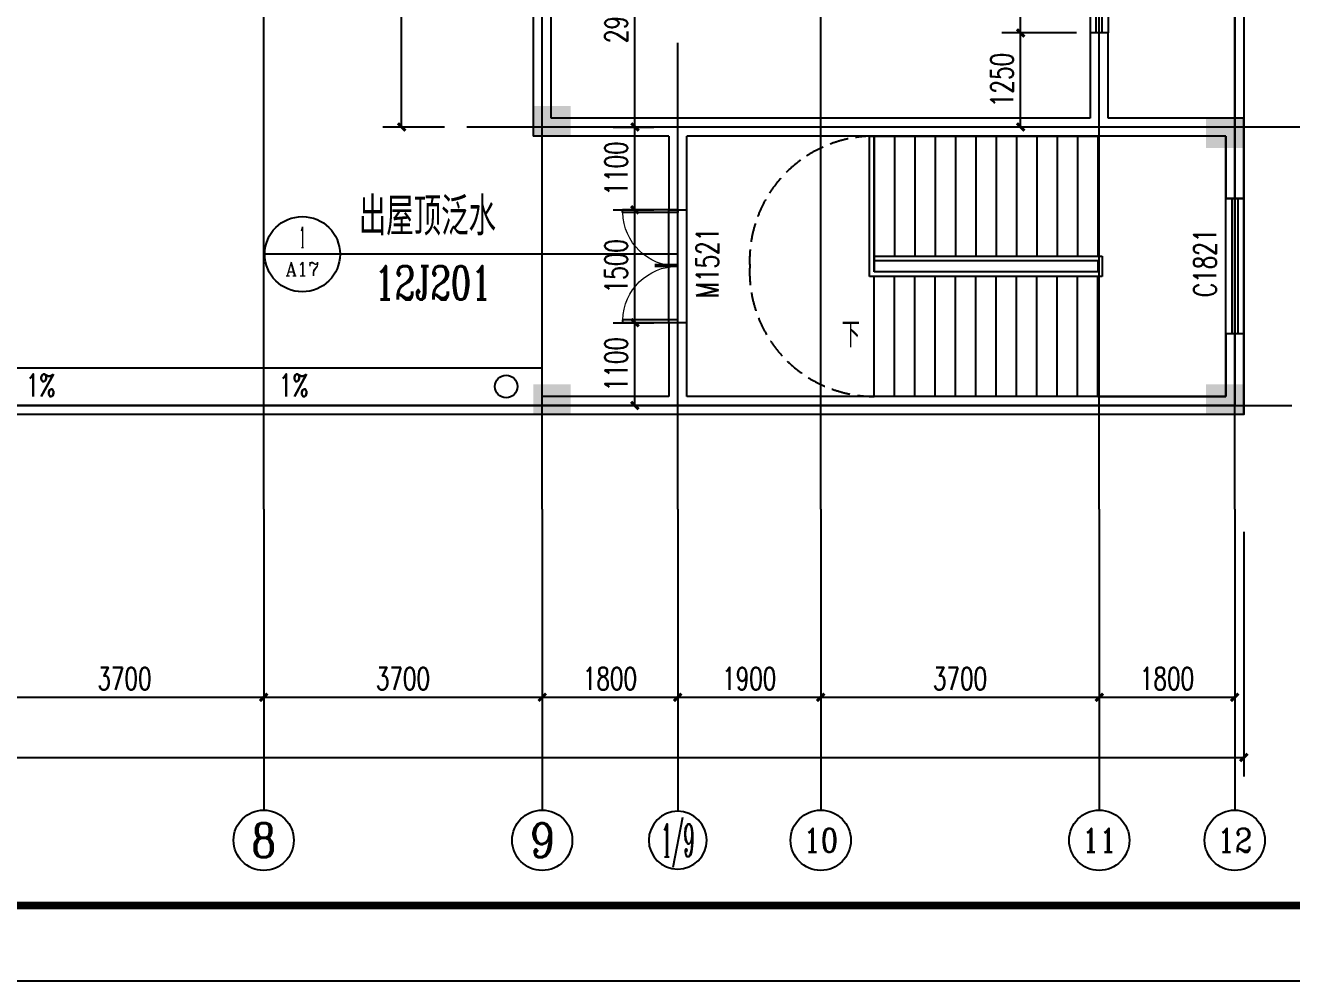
# Model space of a CAD drawing. Extents: x -522490 to 417652, y 450811 to 1108047.
# Drawn here: x 373278 to 390101, y 729325 to 742020 of the extents above; entities that cross this region are included whole.
import ezdxf
from ezdxf.enums import TextEntityAlignment as Align

# ---------------------------------------------------------------- set-up
doc = ezdxf.new("R2010")
doc.units = 0
doc.header["$LTSCALE"] = 1000
doc.header["$MEASUREMENT"] = 0
doc.linetypes.add('DASH', pattern=[0.35, 0.25, -0.1])
for name, color, linetype in [('AXIS', 3, 'Continuous'), ('AXIS_TEXT', 7, 'Continuous'), ('COLU_HATCH', 2, 'Continuous'), ('DIM_IDEN', 3, 'Continuous'), ('DIM_SYMB', 3, 'Continuous'), ('DOTE', 1, 'Continuous'), ('PUB_DIM', 3, 'Continuous'), ('PUB_TEXT', 7, 'Continuous'), ('PUB_TITLE', 4, 'Continuous'), ('STAIR', 2, 'Continuous'), ('WALL', 9, 'Continuous'), ('WINDOW', 4, 'Continuous'), ('WINDOW_TEXT', 7, 'Continuous')]:
    doc.layers.add(name, color=color, linetype=linetype)
doc.styles.add('_TCH_AXIS', font='COMPLEX', dxfattribs={"bigfont": 'GBCBIG'})
doc.styles.add('_TCH_DIM', font='SIMPLEX', dxfattribs={"bigfont": 'GBCBIG'})
doc.styles.add('_TCH_DIM_T3', font='SIMPLEX', dxfattribs={"width": 0.705882, "bigfont": 'GBCBIG'})
doc.styles.add('_TCH_LABEL', font='COMPLEX', dxfattribs={"bigfont": 'GBCBIG'})
doc.styles.add('_TCH_WINDOW', font='SIMPLEX', dxfattribs={"bigfont": 'GBCBIG'})
doc.styles.add('COMPLEX', font='COMPLEX')
doc.dimstyles.new('_TCH_ARCH&&100', dxfattribs={"dimtxt": 297.5, "dimasz": 100, "dimexe": 250, "dimexo": 300, "dimgap": 100, "dimtad": 1, "dimdec": 0, "dimzin": 0, "dimdsep": 46, "dimtxsty": '_TCH_DIM_T3', "dimblk": 'ARCHTICK', "dimcen": 0.09, "dimclrt": 7, "dimazin": 2, "dimtfac": 1, "dimtdec": 0, "dimtix": 1, "dimtmove": 2, "dimatfit": 3, "dimfxl": 0, "dimtolj": 1, "dimtzin": 0, "dimarcsym": 0})

# ---------------------------------------------------------------- blocks, each defined once
blk = doc.blocks.new('_AXISO')
blk.add_circle((0, 0), 0.5)
at = {"layer": 'AXIS_TEXT', "style": 'COMPLEX', "width": 1.041667}
blk.add_attdef('A', text='', height=0.56, dxfattribs=at).set_placement((-0.25, -0.28), (0.25, -0.28), align=Align.FIT)
blk = doc.blocks.new('_ArchTick')
at = {"color": 0, "linetype": 'ByBlock', "const_width": 0.4}
blk.add_lwpolyline([(-0.5, -0.5), (0.5, 0.5)], dxfattribs=at)
blk = doc.blocks.new('*D316')
at = {"layer": 'Defpoints', "color": 0}
for p in [(380786, 743618), (381376, 743618), (380786, 740668)]:
    blk.add_point(p, dxfattribs=at)
at = {"layer": 'PUB_DIM', "color": 0, "lineweight": -2}
for p, q in [((381086, 743618), (381626, 743618)), ((381376, 740668), (381376, 743618)), ((381086, 740668), (381626, 740668))]:
    blk.add_line(p, q, dxfattribs=at)
at = {"layer": 'PUB_DIM', "color": 0, "lineweight": -2, "xscale": 100, "yscale": 100, "zscale": 100}
for p, rotation in [((381376, 743618), 90), ((381376, 740668), 270)]:
    blk.add_blockref('_ArchTick', p, dxfattribs=dict(at, rotation=rotation))
at = {"layer": 'PUB_DIM', "color": 7, "insert": (381127, 742143), "char_height": 297.5, "attachment_point": 5, "rotation": 90, "style": '_TCH_DIM_T3'}
blk.add_mtext('\\A1;2950', dxfattribs=at)
blk = doc.blocks.new('*D317')
at = {"layer": 'Defpoints', "color": 0}
for p in [(380786, 740668), (381376, 740668), (380786, 739568)]:
    blk.add_point(p, dxfattribs=at)
at = {"layer": 'PUB_DIM', "color": 0, "lineweight": -2}
for p, q in [((381086, 740668), (381626, 740668)), ((381376, 739568), (381376, 740668)), ((381086, 739568), (381626, 739568))]:
    blk.add_line(p, q, dxfattribs=at)
at = {"layer": 'PUB_DIM', "color": 0, "lineweight": -2, "xscale": 100, "yscale": 100, "zscale": 100}
for p, rotation in [((381376, 740668), 90), ((381376, 739568), 270)]:
    blk.add_blockref('_ArchTick', p, dxfattribs=dict(at, rotation=rotation))
at = {"layer": 'PUB_DIM', "color": 7, "insert": (381127, 740118), "char_height": 297.5, "attachment_point": 5, "rotation": 90, "style": '_TCH_DIM_T3'}
blk.add_mtext('\\A1;1100', dxfattribs=at)
blk = doc.blocks.new('*D318')
at = {"layer": 'Defpoints', "color": 0}
for p in [(380786, 739568), (381376, 739568), (380786, 738068)]:
    blk.add_point(p, dxfattribs=at)
at = {"layer": 'PUB_DIM', "color": 0, "lineweight": -2}
for p, q in [((381086, 739568), (381626, 739568)), ((381376, 738068), (381376, 739568)), ((381086, 738068), (381626, 738068))]:
    blk.add_line(p, q, dxfattribs=at)
at = {"layer": 'PUB_DIM', "color": 0, "lineweight": -2, "xscale": 100, "yscale": 100, "zscale": 100}
for p, rotation in [((381376, 739568), 90), ((381376, 738068), 270)]:
    blk.add_blockref('_ArchTick', p, dxfattribs=dict(at, rotation=rotation))
at = {"layer": 'PUB_DIM', "color": 7, "insert": (381127, 738818), "char_height": 297.5, "attachment_point": 5, "rotation": 90, "style": '_TCH_DIM_T3'}
blk.add_mtext('\\A1;1500', dxfattribs=at)
blk = doc.blocks.new('*D319')
at = {"layer": 'Defpoints', "color": 0}
for p in [(380786, 738068), (381376, 738068), (380786, 736968)]:
    blk.add_point(p, dxfattribs=at)
at = {"layer": 'PUB_DIM', "color": 0, "lineweight": -2}
for p, q in [((381086, 738068), (381626, 738068)), ((381376, 736968), (381376, 738068)), ((381086, 736968), (381626, 736968))]:
    blk.add_line(p, q, dxfattribs=at)
at = {"layer": 'PUB_DIM', "color": 0, "lineweight": -2, "xscale": 100, "yscale": 100, "zscale": 100}
for p, rotation in [((381376, 738068), 90), ((381376, 736968), 270)]:
    blk.add_blockref('_ArchTick', p, dxfattribs=dict(at, rotation=rotation))
at = {"layer": 'PUB_DIM', "color": 7, "insert": (381127, 737518), "char_height": 297.5, "attachment_point": 5, "rotation": 90, "style": '_TCH_DIM_T3'}
blk.add_mtext('\\A1;1100', dxfattribs=at)
blk = doc.blocks.new('*D320')
at = {"layer": 'Defpoints', "color": 0}
for p in [(386500, 741918), (387544, 741918), (387544, 740668)]:
    blk.add_point(p, dxfattribs=at)
at = {"layer": 'PUB_DIM', "color": 0, "lineweight": -2}
for p, q in [((387244, 741918), (386250, 741918)), ((386500, 740668), (386500, 741918)), ((387244, 740668), (386250, 740668))]:
    blk.add_line(p, q, dxfattribs=at)
at = {"layer": 'PUB_DIM', "color": 0, "lineweight": -2, "xscale": 100, "yscale": 100, "zscale": 100}
for p, rotation in [((386500, 741918), 90), ((386500, 740668), 270)]:
    blk.add_blockref('_ArchTick', p, dxfattribs=dict(at, rotation=rotation))
at = {"layer": 'PUB_DIM', "color": 7, "insert": (386251, 741293), "char_height": 297.5, "attachment_point": 5, "rotation": 90, "style": '_TCH_DIM_T3'}
blk.add_mtext('\\A1;1250', dxfattribs=at)
blk = doc.blocks.new('*D321')
at = {"layer": 'Defpoints', "color": 0}
for p in [(386500, 743718), (387544, 743718), (387544, 741918)]:
    blk.add_point(p, dxfattribs=at)
at = {"layer": 'PUB_DIM', "color": 0, "lineweight": -2}
for p, q in [((387244, 743718), (386250, 743718)), ((386500, 741918), (386500, 743718)), ((387244, 741918), (386250, 741918))]:
    blk.add_line(p, q, dxfattribs=at)
at = {"layer": 'PUB_DIM', "color": 0, "lineweight": -2, "xscale": 100, "yscale": 100, "zscale": 100}
for p, rotation in [((386500, 743718), 90), ((386500, 741918), 270)]:
    blk.add_blockref('_ArchTick', p, dxfattribs=dict(at, rotation=rotation))
at = {"layer": 'PUB_DIM', "color": 7, "insert": (386251, 742818), "char_height": 297.5, "attachment_point": 5, "rotation": 90, "style": '_TCH_DIM_T3'}
blk.add_mtext('\\A1;1800', dxfattribs=at)
blk = doc.blocks.new('*D369')
at = {"layer": 'AXIS', "color": 0, "lineweight": -2}
for p, q in [((372744, 735290), (372744, 732840)), ((376444, 735290), (376444, 732840)), ((372744, 733090), (376444, 733090))]:
    blk.add_line(p, q, dxfattribs=at)
at = {"layer": 'Defpoints', "color": 0}
for p in [(372744, 735590), (376444, 735590), (376444, 733090)]:
    blk.add_point(p, dxfattribs=at)
at = {"layer": 'AXIS', "color": 0, "lineweight": -2, "xscale": 100, "yscale": 100, "zscale": 100, "rotation": 180}
blk.add_blockref('_ArchTick', (372744, 733090), dxfattribs=at)
at = {"layer": 'AXIS', "color": 0, "lineweight": -2, "xscale": 100, "yscale": 100, "zscale": 100}
blk.add_blockref('_ArchTick', (376444, 733090), dxfattribs=at)
at = {"layer": 'AXIS', "color": 7, "insert": (374594, 733339), "char_height": 297.5, "attachment_point": 5, "style": '_TCH_DIM_T3'}
blk.add_mtext('\\A1;3700', dxfattribs=at)
blk = doc.blocks.new('*D370')
at = {"layer": 'AXIS', "color": 0, "lineweight": -2}
for p, q in [((376444, 735290), (376444, 732840)), ((380144, 735290), (380144, 732840)), ((376444, 733090), (380144, 733090))]:
    blk.add_line(p, q, dxfattribs=at)
at = {"layer": 'Defpoints', "color": 0}
for p in [(376444, 735590), (380144, 735590), (380144, 733090)]:
    blk.add_point(p, dxfattribs=at)
at = {"layer": 'AXIS', "color": 0, "lineweight": -2, "xscale": 100, "yscale": 100, "zscale": 100, "rotation": 180}
blk.add_blockref('_ArchTick', (376444, 733090), dxfattribs=at)
at = {"layer": 'AXIS', "color": 0, "lineweight": -2, "xscale": 100, "yscale": 100, "zscale": 100}
blk.add_blockref('_ArchTick', (380144, 733090), dxfattribs=at)
at = {"layer": 'AXIS', "color": 7, "insert": (378294, 733339), "char_height": 297.5, "attachment_point": 5, "style": '_TCH_DIM_T3'}
blk.add_mtext('\\A1;3700', dxfattribs=at)
blk = doc.blocks.new('*D371')
at = {"layer": 'AXIS', "color": 0, "lineweight": -2}
for p, q in [((380144, 735290), (380144, 732840)), ((381944, 735290), (381944, 732840)), ((380144, 733090), (381944, 733090))]:
    blk.add_line(p, q, dxfattribs=at)
at = {"layer": 'Defpoints', "color": 0}
for p in [(380144, 735590), (381944, 735590), (381944, 733090)]:
    blk.add_point(p, dxfattribs=at)
at = {"layer": 'AXIS', "color": 0, "lineweight": -2, "xscale": 100, "yscale": 100, "zscale": 100, "rotation": 180}
blk.add_blockref('_ArchTick', (380144, 733090), dxfattribs=at)
at = {"layer": 'AXIS', "color": 0, "lineweight": -2, "xscale": 100, "yscale": 100, "zscale": 100}
blk.add_blockref('_ArchTick', (381944, 733090), dxfattribs=at)
at = {"layer": 'AXIS', "color": 7, "insert": (381044, 733339), "char_height": 297.5, "attachment_point": 5, "style": '_TCH_DIM_T3'}
blk.add_mtext('\\A1;1800', dxfattribs=at)
blk = doc.blocks.new('*D372')
at = {"layer": 'AXIS', "color": 0, "lineweight": -2}
for p, q in [((381944, 735290), (381944, 732840)), ((383844, 735290), (383844, 732840)), ((381944, 733090), (383844, 733090))]:
    blk.add_line(p, q, dxfattribs=at)
at = {"layer": 'Defpoints', "color": 0}
for p in [(381944, 735590), (383844, 735590), (383844, 733090)]:
    blk.add_point(p, dxfattribs=at)
at = {"layer": 'AXIS', "color": 0, "lineweight": -2, "xscale": 100, "yscale": 100, "zscale": 100, "rotation": 180}
blk.add_blockref('_ArchTick', (381944, 733090), dxfattribs=at)
at = {"layer": 'AXIS', "color": 0, "lineweight": -2, "xscale": 100, "yscale": 100, "zscale": 100}
blk.add_blockref('_ArchTick', (383844, 733090), dxfattribs=at)
at = {"layer": 'AXIS', "color": 7, "insert": (382894, 733339), "char_height": 297.5, "attachment_point": 5, "style": '_TCH_DIM_T3'}
blk.add_mtext('\\A1;1900', dxfattribs=at)
blk = doc.blocks.new('*D373')
at = {"layer": 'AXIS', "color": 0, "lineweight": -2}
for p, q in [((383844, 735290), (383844, 732840)), ((387544, 735290), (387544, 732840)), ((383844, 733090), (387544, 733090))]:
    blk.add_line(p, q, dxfattribs=at)
at = {"layer": 'Defpoints', "color": 0}
for p in [(383844, 735590), (387544, 735590), (387544, 733090)]:
    blk.add_point(p, dxfattribs=at)
at = {"layer": 'AXIS', "color": 0, "lineweight": -2, "xscale": 100, "yscale": 100, "zscale": 100, "rotation": 180}
blk.add_blockref('_ArchTick', (383844, 733090), dxfattribs=at)
at = {"layer": 'AXIS', "color": 0, "lineweight": -2, "xscale": 100, "yscale": 100, "zscale": 100}
blk.add_blockref('_ArchTick', (387544, 733090), dxfattribs=at)
at = {"layer": 'AXIS', "color": 7, "insert": (385694, 733339), "char_height": 297.5, "attachment_point": 5, "style": '_TCH_DIM_T3'}
blk.add_mtext('\\A1;3700', dxfattribs=at)
blk = doc.blocks.new('*D374')
at = {"layer": 'AXIS', "color": 0, "lineweight": -2}
for p, q in [((387544, 735290), (387544, 732840)), ((389344, 735290), (389344, 732840)), ((387544, 733090), (389344, 733090))]:
    blk.add_line(p, q, dxfattribs=at)
at = {"layer": 'Defpoints', "color": 0}
for p in [(387544, 735590), (389344, 735590), (389344, 733090)]:
    blk.add_point(p, dxfattribs=at)
at = {"layer": 'AXIS', "color": 0, "lineweight": -2, "xscale": 100, "yscale": 100, "zscale": 100, "rotation": 180}
blk.add_blockref('_ArchTick', (387544, 733090), dxfattribs=at)
at = {"layer": 'AXIS', "color": 0, "lineweight": -2, "xscale": 100, "yscale": 100, "zscale": 100}
blk.add_blockref('_ArchTick', (389344, 733090), dxfattribs=at)
at = {"layer": 'AXIS', "color": 7, "insert": (388444, 733339), "char_height": 297.5, "attachment_point": 5, "style": '_TCH_DIM_T3'}
blk.add_mtext('\\A1;1800', dxfattribs=at)
blk = doc.blocks.new('*D375')
at = {"layer": 'AXIS', "color": 0, "lineweight": -2}
for p, q in [((352224, 735290), (352224, 732040)), ((389464, 735290), (389464, 732040)), ((352224, 732290), (389464, 732290))]:
    blk.add_line(p, q, dxfattribs=at)
at = {"layer": 'Defpoints', "color": 0}
for p in [(352224, 735590), (389464, 735590), (389464, 732290)]:
    blk.add_point(p, dxfattribs=at)
at = {"layer": 'AXIS', "color": 0, "lineweight": -2, "xscale": 100, "yscale": 100, "zscale": 100, "rotation": 180}
blk.add_blockref('_ArchTick', (352224, 732290), dxfattribs=at)
at = {"layer": 'AXIS', "color": 0, "lineweight": -2, "xscale": 100, "yscale": 100, "zscale": 100}
blk.add_blockref('_ArchTick', (389464, 732290), dxfattribs=at)
at = {"layer": 'AXIS', "color": 7, "insert": (370844, 732539), "char_height": 297.5, "attachment_point": 5, "style": '_TCH_DIM_T3'}
blk.add_mtext('\\A1;37240', dxfattribs=at)
blk = doc.blocks.new('*D881')
at = {"layer": 'Defpoints', "color": 0}
for p in [(378277, 761468), (379144, 761468), (379144, 740668)]:
    blk.add_point(p, dxfattribs=at)
at = {"layer": 'PUB_DIM', "color": 0, "lineweight": -2}
for p, q in [((378844, 761468), (378027, 761468)), ((378277, 740668), (378277, 761468)), ((378844, 740668), (378027, 740668))]:
    blk.add_line(p, q, dxfattribs=at)
at = {"layer": 'PUB_DIM', "color": 0, "lineweight": -2, "xscale": 100, "yscale": 100, "zscale": 100}
for p, rotation in [((378277, 761468), 90), ((378277, 740668), 270)]:
    blk.add_blockref('_ArchTick', p, dxfattribs=dict(at, rotation=rotation))
at = {"layer": 'PUB_DIM', "color": 7, "insert": (378028, 751068), "char_height": 297.5, "attachment_point": 5, "rotation": 90, "style": '_TCH_DIM_T3'}
blk.add_mtext('\\A1;20800', dxfattribs=at)
blk = doc.blocks.new('$DorLib2D$00000002')
for p, q in [((-0.5, 0), (-0.5, 0.4875)), ((-0.475, 0.4875), (-0.5, 0.4875)), ((-0.475, 0), (-0.475, 0.4875)), ((0.475, 0), (0.475, 0.4875)), ((0.475, 0.4875), (0.5, 0.4875)), ((0.5, 0), (0.5, 0.4875)), ((-0.5, 0), (-0.475, 0)), ((0.5, 0), (0.475, 0))]:
    blk.add_line(p, q)
at = {"lineweight": 13}
for centre, start, end in [((-0.4875, 0), 0, 88.53072), ((0.4875, 0), 91.46928, 180)]:
    blk.add_arc(centre, 0.4875, start, end, dxfattribs=at)
blk = doc.blocks.new('$TCHSYS$WIN2D')
for p, q in [((-0.5, 0.5), (0.5, 0.5)), ((-0.5, 0.5), (-0.5, -0.5)), ((0.5, 0.5), (0.5, -0.5)), ((0.5, 0.1667), (-0.5, 0.1667)), ((0.5, -0.1667), (-0.5, -0.1667)), ((-0.5, -0.5), (0.5, -0.5))]:
    blk.add_line(p, q)

msp = doc.modelspace()

# ---------------------------------------------------------------- hatches: boundary and pattern name
at = {"layer": 'COLU_HATCH'}
for points in [[(380524.3, 740547.9), (380524.3, 740947.9), (380024.3, 740947.9), (380024.3, 740547.9)], [(389464.3, 740387.9), (389464.3, 740787.9), (388964.3, 740787.9), (388964.3, 740387.9)], [(380524.3, 736847.9), (380524.3, 737247.9), (380024.3, 737247.9), (380024.3, 736847.9)], [(389464.3, 736847.9), (389464.3, 737247.9), (388964.3, 737247.9), (388964.3, 736847.9)]]:
    msp.add_hatch(color=256, dxfattribs=at).paths.add_polyline_path(points)

# ---------------------------------------------------------------- linework, layer by layer
for p, q in [((381824.3, 738067.9), (381824.3, 739567.9)), ((382064.3, 738067.9), (382064.3, 739567.9)), ((352344.3, 737467.9), (380144.3, 737467.9))]:
    msp.add_line(p, q)
for points in [[(352224.3, 764087.9), (389464.3, 764087.9), (389464.3, 736847.9), (352224.3, 736847.9)], [(352344.3, 763967.9), (389344.3, 763967.9), (389344.3, 736967.9), (352344.3, 736967.9)]]:
    msp.add_lwpolyline(points, close=True)
msp.add_circle((379664.2, 737220.3), 150)
at = {"linetype": 'DASH'}
for centre, start, end in [((384554.4, 738892.9), 90, 182.59738), ((384554.4, 738742.9), 177.40262, 270)]:
    msp.add_arc(centre, 1655, start, end, dxfattribs=at)
at = {"layer": 'AXIS'}
for p, q in [((376444.3, 735590.4), (376444.3, 731590.4)), ((380144.3, 735590.4), (380144.3, 731590.4)), ((381944.3, 735590.4), (381944.3, 731575.4)), ((383844.3, 735590.4), (383844.3, 731590.4)), ((387544.3, 735590.4), (387544.3, 731590.4)), ((389344.3, 735590.4), (389344.3, 731590.4))]:
    msp.add_line(p, q, dxfattribs=at)
at = {"layer": 'DIM_IDEN'}
for p, q in [((377458, 738978.2), (376458, 738978.2)), ((379556.8, 738978.2), (377458, 738978.2)), ((381944.3, 738978.2), (379556.8, 738978.2))]:
    msp.add_line(p, q, dxfattribs=at)
at = {"layer": 'DIM_IDEN', "const_width": 50}
msp.add_lwpolyline([(381944.3, 738828.2), (381637.6, 738828.2)], dxfattribs=at)
at = {"layer": 'DIM_IDEN'}
msp.add_circle((376958, 738978.2), 500, dxfattribs=at)
at = {"layer": 'DIM_SYMB'}
for points in [[(384419.3, 737915.4, 0, 0, 0), (388374.3, 737915.4, 0, 0, 0), (388374.3, 739720.4, 0, 0, 0), (384989.3, 739720.4, 80, 0, 0), (384689.3, 739720.4, 0, 0, 0)], [(377089.7, 737236, 0, 0, 0), (379152.2, 737236, 80, 0, 0), (379452.2, 737236, 0, 0, 0)]]:
    msp.add_lwpolyline(points, format="xyseb", dxfattribs=at)
at = {"layer": 'DOTE'}
for p, q in [((376444.3, 735590.4), (376444.3, 764967.9)), ((380144.3, 735590.4), (380144.3, 764967.9)), ((383844.3, 735590.4), (383844.3, 764967.9)), ((387544.3, 735590.4), (387544.3, 764967.9)), ((389344.3, 735590.4), (389344.3, 764967.9)), ((381944.3, 735590.4), (381944.3, 741787.9)), ((389344.3, 740667.9), (379144.3, 740667.9)), ((393900.6, 740667.9), (384380.6, 740667.9)), ((351344.3, 736967.9), (390100.6, 736967.9))]:
    msp.add_line(p, q, dxfattribs=at)
at = {"layer": 'PUB_TITLE'}
msp.add_lwpolyline([(343352.5, 729324.8), (402752.5, 729324.8), (402752.5, 771324.8), (343352.5, 771324.8)], close=True, dxfattribs=at)
at = {"layer": 'PUB_TITLE', "const_width": 100}
msp.add_lwpolyline([(345852.5, 730324.8), (401752.5, 730324.8), (401752.5, 770324.8), (345852.5, 770324.8)], close=True, dxfattribs=at)
at = {"layer": 'STAIR'}
for p, q in [((384494.3, 738682.9), (384494.3, 740547.9)), ((384494.3, 740547.9), (384554.3, 740547.9)), ((384554.3, 740547.9), (387524.3, 740547.9)), ((384554.3, 740547.9), (384554.3, 738952.9)), ((384554.3, 738742.9), (384554.3, 740547.9)), ((384824.3, 740547.9), (384824.3, 738952.9)), ((385094.3, 740547.9), (385094.3, 738952.9)), ((385364.3, 740547.9), (385364.3, 738952.9)), ((385634.3, 740547.9), (385634.3, 738952.9)), ((385904.3, 740547.9), (385904.3, 738952.9)), ((386174.3, 740547.9), (386174.3, 738952.9)), ((386444.3, 740547.9), (386444.3, 738952.9)), ((386714.3, 740547.9), (386714.3, 738952.9)), ((386984.3, 740547.9), (386984.3, 738952.9)), ((387254.3, 740547.9), (387254.3, 738952.9)), ((387524.3, 740547.9), (387524.3, 738952.9)), ((389224.3, 740547.9), (387524.3, 740547.9)), ((387524.3, 740547.9), (387524.3, 738952.9)), ((389224.3, 737087.9), (389224.3, 740547.9)), ((384554.3, 738952.9), (384554.3, 738892.9)), ((384554.3, 738952.9), (387584.3, 738952.9)), ((384554.3, 738952.9), (384554.3, 738892.9)), ((384554.3, 738892.9), (387524.3, 738892.9)), ((384554.3, 738892.9), (387524.3, 738892.9)), ((384554.3, 738892.9), (384554.3, 738742.9)), ((387524.3, 738892.9), (387524.3, 738742.9)), ((387524.3, 738892.9), (387524.3, 738742.9)), ((387584.3, 738952.9), (387584.3, 738682.9)), ((387524.3, 738742.9), (384554.3, 738742.9)), ((387524.3, 738742.9), (384554.3, 738742.9)), ((387584.3, 738682.9), (384494.3, 738682.9)), ((384554.3, 737087.9), (384554.3, 738682.9)), ((384824.3, 737087.9), (384824.3, 738682.9)), ((385094.3, 737087.9), (385094.3, 738682.9)), ((385364.3, 737087.9), (385364.3, 738682.9)), ((385634.3, 737087.9), (385634.3, 738682.9)), ((385904.3, 737087.9), (385904.3, 738682.9)), ((386174.3, 737087.9), (386174.3, 738682.9)), ((386444.3, 737087.9), (386444.3, 738682.9)), ((386714.3, 737087.9), (386714.3, 738682.9)), ((386984.3, 737087.9), (386984.3, 738682.9)), ((387254.3, 737087.9), (387254.3, 738682.9)), ((387524.3, 737087.9), (387524.3, 738682.9)), ((387524.3, 738682.9), (387524.3, 737087.9)), ((387524.3, 737087.9), (384554.3, 737087.9)), ((387524.3, 737087.9), (389224.3, 737087.9))]:
    msp.add_line(p, q, dxfattribs=at)
at = {"layer": 'WALL', "color": 5}
for p, q in [((380024.3, 743617.9), (380024.3, 740547.9)), ((380264.3, 740787.9), (380264.3, 743617.9)), ((387664.3, 741917.9), (387424.3, 741917.9)), ((387424.3, 741917.9), (387424.3, 740787.9)), ((387664.3, 740787.9), (387664.3, 741917.9)), ((381944.3, 740787.9), (380264.3, 740787.9)), ((387424.3, 740787.9), (381944.3, 740787.9)), ((389464.3, 740787.9), (387664.3, 740787.9)), ((389464.3, 739717.9), (389464.3, 740787.9)), ((381824.3, 740547.9), (380024.3, 740547.9)), ((381824.3, 740547.9), (381824.3, 739567.9)), ((382064.3, 739567.9), (382064.3, 740547.9)), ((387544.3, 740547.9), (382064.3, 740547.9)), ((389224.3, 740547.9), (387544.3, 740547.9)), ((389224.3, 740547.9), (389224.3, 739717.9)), ((389224.3, 739717.9), (389464.3, 739717.9)), ((381824.3, 739567.9), (382064.3, 739567.9)), ((382064.3, 738067.9), (381824.3, 738067.9)), ((381824.3, 738067.9), (381824.3, 737087.9)), ((382064.3, 737087.9), (382064.3, 738067.9)), ((389464.3, 737917.9), (389224.3, 737917.9)), ((389224.3, 737917.9), (389224.3, 737087.9)), ((389464.3, 736847.9), (389464.3, 737917.9)), ((381824.3, 737087.9), (380144.3, 737087.9)), ((380144.3, 736847.9), (380144.3, 737087.9)), ((389224.3, 737087.9), (382064.3, 737087.9)), ((381944.3, 736847.9), (380144.3, 736847.9)), ((389464.3, 736847.9), (381944.3, 736847.9))]:
    msp.add_line(p, q, dxfattribs=at)

# ---------------------------------------------------------------- block references
at = {"layer": 'AXIS'}
ref = msp.add_blockref('_AXISO', (376444.3, 731190.4), dxfattribs=dict(at, xscale=800, yscale=800, zscale=800))
ref.add_attrib('A', '8', dxfattribs={"layer": 'AXIS_TEXT', "height": 452, "style": '_TCH_AXIS', "width": 1.097143}).set_placement((376279, 730964.4), (376609.7, 730964.4), align=Align.FIT)
ref = msp.add_blockref('_AXISO', (380144.3, 731190.4), dxfattribs=dict(at, xscale=800, yscale=800, zscale=800))
ref.add_attrib('A', '9', dxfattribs={"layer": 'AXIS_TEXT', "height": 452, "style": '_TCH_AXIS', "width": 1.097143}).set_placement((379979, 730964.4), (380309.7, 730964.4), align=Align.FIT)
ref = msp.add_blockref('_AXISO', (381944.3, 731190.4), dxfattribs=dict(at, xscale=-770.0000000000001, yscale=770.0000000000001, zscale=770.0000000000001))
ref.add_attrib('A', '1/9', dxfattribs={"layer": 'AXIS_TEXT', "height": 435.58, "style": '_TCH_AXIS', "width": 0.411765}).set_placement((381726.6, 730972.6), (382162.1, 730972.6), align=Align.FIT)
ref = msp.add_blockref('_AXISO', (383844.3, 731190.4), dxfattribs=dict(at, xscale=800, yscale=800, zscale=800))
ref.add_attrib('A', '10', dxfattribs={"layer": 'AXIS_TEXT', "height": 316.03, "style": '_TCH_AXIS', "width": 1.05931}).set_placement((383613.2, 731032.4), (384075.5, 731032.4), align=Align.FIT)
ref = msp.add_blockref('_AXISO', (387544.3, 731190.4), dxfattribs=dict(at, xscale=800, yscale=800, zscale=800))
ref.add_attrib('A', '11', dxfattribs={"layer": 'AXIS_TEXT', "height": 314.79, "style": '_TCH_AXIS', "width": 1.287356}).set_placement((387312.8, 731033), (387775.9, 731033), align=Align.FIT)
ref = msp.add_blockref('_AXISO', (389344.3, 731190.4), dxfattribs=dict(at, xscale=800, yscale=800, zscale=800))
ref.add_attrib('A', '12', dxfattribs={"layer": 'AXIS_TEXT', "height": 314.79, "style": '_TCH_AXIS', "width": 1.065398}).set_placement((389112.8, 731033), (389575.9, 731033), align=Align.FIT)
at = {"layer": 'WINDOW'}
ref = msp.add_blockref('$TCHSYS$WIN2D', (387544.3, 742817.9), dxfattribs=dict(at, xscale=1800, yscale=240, zscale=1800, rotation=270))
ref.add_attrib('A', 'C1821', (387298.1, 742407.9), dxfattribs={"layer": 'WINDOW_TEXT', "height": 297.5, "rotation": 90, "style": '_TCH_WINDOW', "width": 0.705882})
ref = msp.add_blockref('$TCHSYS$WIN2D', (389344.3, 738817.9), dxfattribs=dict(at, xscale=1800, yscale=-240, zscale=1800, rotation=90))
ref.add_attrib('A', 'C1821', (389098.1, 738407.9), dxfattribs={"layer": 'WINDOW_TEXT', "height": 297.5, "rotation": 90, "style": '_TCH_WINDOW', "width": 0.705882})
ref = msp.add_blockref('$DorLib2D$00000002', (381944.3, 738817.9), dxfattribs=dict(at, xscale=1500, yscale=-1500, zscale=1500, rotation=270))
ref.add_attrib('A', 'M1521', (382488.1, 738392.9), dxfattribs={"layer": 'WINDOW_TEXT', "height": 297.5, "rotation": 90, "style": '_TCH_WINDOW', "width": 0.705882})

# ---------------------------------------------------------------- texts
at = {"layer": 'PUB_TEXT'}
for s, height, style, p in [('出屋顶泛水', 506.38, '_TCH_LABEL', (377707.4, 739227.9)), ('下', 337.6, '_TCH_DIM', (384124.5, 737740.4))]:
    msp.add_text(s, height=height, dxfattribs=dict(at, style=style)).set_placement(p)
at = {"layer": 'PUB_TEXT', "style": '_TCH_LABEL'}
for s, height, p, p2 in [('1', 271.1, (376925.7, 739069.4), (376990.3, 739069.4)), ('A17', 181.14, (376733.7, 738690.8), (377182.3, 738690.8))]:
    msp.add_text(s, height=height, dxfattribs=at).set_placement(p, p2, align=Align.FIT)
at = {"layer": 'PUB_TEXT', "width": 0.705882}
for s, height, style, p in [('12J201', 446.25, '_TCH_LABEL', (377916.4, 738374.5)), ('1%', 297.5, '_TCH_DIM', (373283.1, 737087.2)), ('1%', 297.5, '_TCH_DIM', (376644.7, 737087.2))]:
    msp.add_text(s, height=height, dxfattribs=dict(at, style=style)).set_placement(p)

# ---------------------------------------------------------------- dimensions: what is measured, and where the dimension line sits
at = {"layer": 'AXIS'}
for p1, p2, distance, picture, middle in [((352224.3, 735590.4), (389464.3, 735590.4), -3300, '*D375', (370844.3, 732539.1)), ((372744.3, 735590.4), (376444.3, 735590.4), -2500, '*D369', (374594.3, 733339.1)), ((376444.3, 735590.4), (380144.3, 735590.4), -2500, '*D370', (378294.3, 733339.1)), ((380144.3, 735590.4), (381944.3, 735590.4), -2500, '*D371', (381044.3, 733339.1)), ((381944.3, 735590.4), (383844.3, 735590.4), -2500, '*D372', (382894.3, 733339.1)), ((383844.3, 735590.4), (387544.3, 735590.4), -2500, '*D373', (385694.3, 733339.1)), ((387544.3, 735590.4), (389344.3, 735590.4), -2500, '*D374', (388444.3, 733339.1))]:
    dim = msp.add_aligned_dim(p1=p1, p2=p2, distance=distance, dimstyle='_TCH_ARCH&&100', dxfattribs=at)
    dim.commit()
    dim.dimension.update_dxf_attribs({"geometry": picture, "text_midpoint": middle})
at = {"layer": 'PUB_DIM'}
for p1, p2, distance, picture, middle in [((379144.3, 740667.9), (379144.3, 761467.9), 867.1, '*D881', (378028.4, 751067.9)), ((387544.3, 741917.9), (387544.3, 743717.9), 1044.8, '*D321', (386250.8, 742817.9)), ((380785.5, 740667.9), (380785.5, 743617.9), -590.6, '*D316', (381127.4, 742142.9)), ((387544.3, 740667.9), (387544.3, 741917.9), 1044.8, '*D320', (386250.8, 741292.9)), ((380785.5, 739567.9), (380785.5, 740667.9), -590.6, '*D317', (381127.4, 740117.9)), ((380785.5, 738067.9), (380785.5, 739567.9), -590.6, '*D318', (381127.4, 738817.9)), ((380785.5, 736967.9), (380785.5, 738067.9), -590.6, '*D319', (381127.4, 737517.9))]:
    dim = msp.add_aligned_dim(p1=p1, p2=p2, distance=distance, dimstyle='_TCH_ARCH&&100', dxfattribs=at)
    dim.commit()
    dim.dimension.update_dxf_attribs({"geometry": picture, "text_midpoint": middle})

doc.saveas('drawing.dxf')
